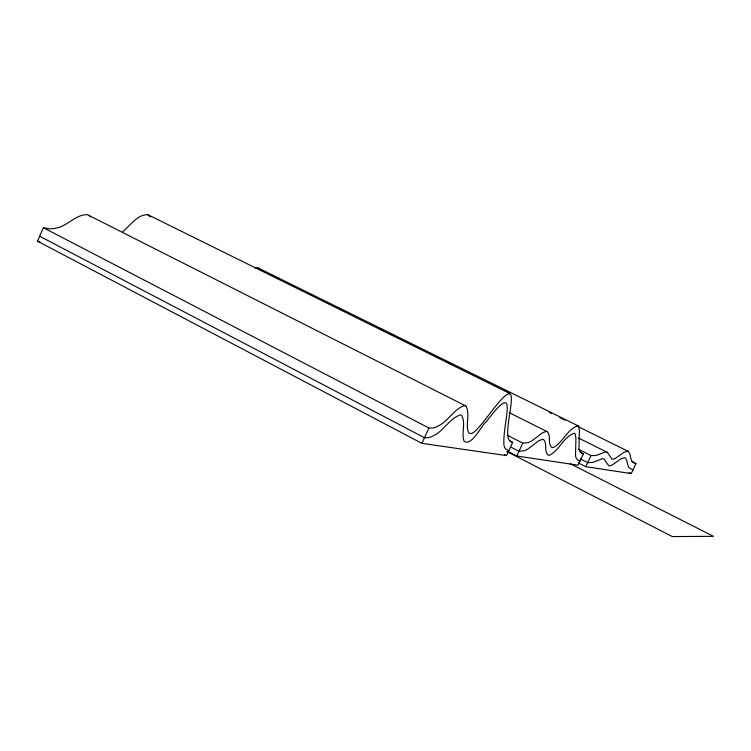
<?xml version="1.0" encoding="UTF-8"?>
<svg xmlns="http://www.w3.org/2000/svg" width="751" height="751" viewBox="0 0 751 751"><rect width="100%" height="100%" fill="white"/><g stroke="black" fill="none" stroke-linecap="round" stroke-linejoin="round"><path stroke-width="1.13" d="M509.544 440.837L512.67 442.433L506.521 455.594L421.884 443.334L37.55 241.184L43.342 227.703L48.515 228.726A41.108 28.153 -63.6 0 0 55.818 228.135C67.299 226.408 75.138 214.664 86.881 214.673A13.903 9.172 -62.5 0 1 89.303 215.706L90.627 216.945M421.884 443.334L428.943 428.014L432.67 428.032A47.379 18.531 -63.4 0 0 438.331 425.939C448.413 421.048 453.839 409.201 464.447 405.587A15.94 5.97 -62.9 0 1 466.061 406.188C470.398 414.242 465.132 424.287 468.558 432.67C471.13 435.58 474.763 431.412 476.688 429.656C482.302 423.752 487.052 417.096 492.102 410.722C524.733 367.971 505.498 417.64 507.892 436.622A38.968 13.105 -63.6 0 0 509.488 440.49L512.67 442.433M516.754 455.998L522.78 443.128L527.934 442.686A54.213 17.864 -63.9 0 0 531.652 440.959L542.673 432.707L546.212 431.421A20.437 6.496 -63.1 0 1 547.385 431.797C551.3 436.04 547.272 443.85 551.91 447.512A18.155 5.633 -63.5 0 0 553.628 447.333C563.184 442.104 567.38 429.234 577.801 425.733A14.851 4.468 -63.4 0 1 578.664 426.39L579.415 430.67L578.955 448.403A42.469 12.326 -63.8 0 0 579.856 451.22L581.612 453.182L583.367 453.867L578.026 465.179L516.754 455.998L508.408 451.708M578.439 462.954L585.761 466.662L591.009 455.566L595.402 455.538A85.098 24.182 -64.4 0 0 597.693 454.881L605.569 451.849A36.799 10.139 -63 0 1 607.54 452.571L611.765 458.899A31.936 8.636 -63.8 0 0 615.285 458.467M585.761 466.662L631.206 473.59L635.937 463.658L631.732 461.565M122.854 231.58C130.402 225.563 137.217 214.373 147.863 214.711L509.92 393.562M615.294 458.448L623.884 452.318L627.705 451.163A26.182 6.881 -63.3 0 1 628.427 451.492L629.601 453.379L631.206 459.537A60.615 15.499 -64.1 0 0 632.22 461.471L635.937 463.658M254.673 267.713L257.8 267.797A13.302 7.2 -63.6 0 1 259.264 268.727L259.677 269.196M632.943 469.948L629.188 467.845A60.578 15.489 -64 0 1 628.165 465.939L626.522 459.847L625.339 457.997A26.163 6.881 -63.2 0 0 624.607 457.678L620.767 458.88L612.14 465.094A31.918 8.627 -63.7 0 1 608.592 465.582L604.32 459.377A36.79 10.129 -62.9 0 0 602.33 458.683L594.407 461.818A85.032 24.173 -64.3 0 1 592.107 462.494L587.686 462.597L580.354 458.899M579.979 461.03L578.214 460.382L576.439 458.457A42.441 12.316 -63.7 0 1 575.519 455.679L575.923 438.086L575.153 433.853A14.842 4.459 -63.3 0 0 574.28 433.205C563.832 436.819 559.598 449.689 550.023 454.993A18.146 5.623 -63.3 0 1 548.296 455.19C543.621 451.651 547.639 443.832 543.696 439.682A20.427 6.487 -63 0 0 542.504 439.316L538.946 440.649L527.887 448.995A54.166 17.846 -63.7 0 1 524.151 450.769L518.96 451.276L510.605 447.005M37.55 241.184L39.803 241.841M508.774 450.769L505.573 448.891A38.939 13.096 -63.5 0 1 503.949 445.08C502.231 422.973 520.236 376.88 486.592 421.386C481.382 425.057 471.797 446.958 464.034 441.194C461.236 432.942 465.967 423.292 461.734 415.519A15.931 5.961 -62.7 0 0 460.11 414.946C449.474 418.673 444.01 430.53 433.9 435.524A47.351 18.512 -63.2 0 1 428.22 437.683L424.465 437.72L39.672 236.246M258.325 268.032L578.129 425.864M368.347 323.043L370.45 324.075M378.87 328.234L384.127 330.834M389.384 333.425L393.599 335.509M436.725 356.809L438.837 357.842M447.249 362.001L451.454 364.075M494.59 385.376L496.693 386.418M505.113 390.567L509.319 392.651M549.3 412.393L551.403 413.425M559.824 417.584L565.081 420.185M576.655 425.892L628.202 451.351M147.863 214.711L150.219 216.879M578.495 438.021L607.061 452.224M629.113 472.539L631.206 473.59M509.272 412.703L547.038 431.6M578.458 449.276L591.009 455.566M580.223 452.29L583.367 453.867M88.552 215.255L465.592 405.859M570.347 463.761L713.45 536.336L672.333 536.571L506.822 451.529M507.132 435.167L522.78 443.128M504.447 454.515L506.521 455.594M43.342 227.703L428.943 428.014"/></g></svg>
